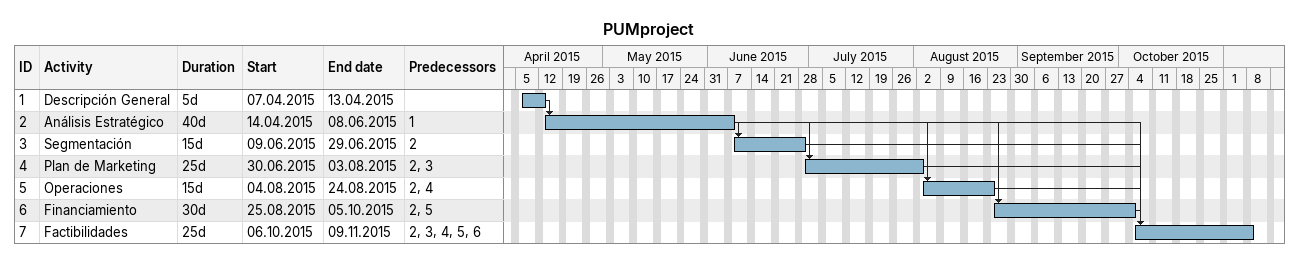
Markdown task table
PUMproject

| ID | Task | Duration | Start | Finish | Predecessors |
|---|---|---|---|---|---|
| 1 | Descripción General | 5d | 2015-04-07 | 2015-04-13 |  |
| 2 | Análisis Estratégico | 40d | 2015-04-14 | 2015-06-08 | 1 |
| 3 | Segmentación | 15d | 2015-06-09 | 2015-06-29 | 2 |
| 4 | Plan de Marketing | 25d | 2015-06-30 | 2015-08-03 | 2, 3 |
| 5 | Operaciones | 15d | 2015-08-04 | 2015-08-24 | 2, 4 |
| 6 | Financiamiento | 30d | 2015-08-25 | 2015-10-05 | 2, 5 |
| 7 | Factibilidades | 25d | 2015-10-06 | 2015-11-09 | 2, 3, 4, 5, 6 |
